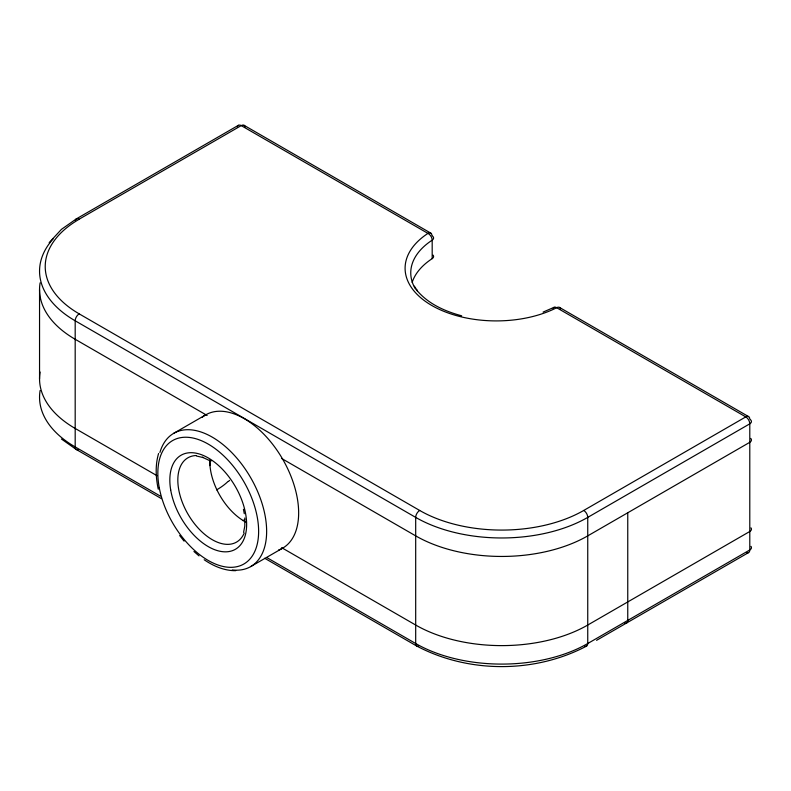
<?xml version="1.0" encoding="UTF-8"?>
<svg xmlns="http://www.w3.org/2000/svg" width="791" height="791" viewBox="0 0 791 791"><rect width="100%" height="100%" fill="white"/><g stroke="black" fill="none" stroke-linecap="round" stroke-linejoin="round"><path stroke-width="1.19" d="M209.852 459.937L209.991 465.573M158.586 453.49C155.155 465.088 155.738 477.497 158.269 489.214M243.588 532.333L244.805 526.055L244.805 517.996M49.18 242.639L61.431 229.37L76.351 218.88L238.407 125.314M228.451 481.501L229.578 480.345M211.464 460.619L209.823 461.598A48.666 28.1 60 0 0 246.011 522.169M173.743 433.3L205.759 414.82M250.707 566.593L282.713 548.114M78.082 449.703A5.656 3.263 -60 0 1 75.185 446.935L75.185 320.8A5.656 3.263 -60 0 1 79.189 313.869L419.695 510.462A115.97 66.958 0 0 0 583.728 510.452L745.794 416.897A5.656 3.263 -60 0 1 749.779 418.805M596.572 640.334L748.622 552.553M586.566 646.109C534.775 673.428 468.658 673.428 416.857 646.109L264.698 558.258M543.071 312.099L554.036 307.343M235.708 570.677C224.308 570.825 213.441 566.069 204.177 559.751M196.623 456.061L203.198 457.554L202.456 457.277L209.397 460.491M461.677 315.807C444.641 311.229 427.585 303.635 416.274 289.595L417.43 290.88L414.365 286.134M244.063 125.314L430.769 233.108M559.514 307.442L748.622 416.62M431.926 235.293A5.656 3.263 -60 0 0 427.941 233.385L241.235 125.601A5.656 3.263 60 0 0 237.3 127.104M207.133 415.463L75.185 339.28A121.656 70.241 0 0 1 40.114 282.842M281.616 458.464L415.69 535.873A121.656 70.241 0 0 0 587.743 535.873L749.789 442.307A5.656 3.263 0 0 0 750.738 438.412M157.122 475.757L75.185 428.455A121.656 70.241 0 0 1 40.114 372.017M281.616 547.639L415.69 625.038A121.656 70.241 0 0 0 587.743 625.038L749.789 531.483A5.656 3.263 0 0 0 750.985 527.874M160.306 496.076L75.185 446.935A121.656 70.241 0 0 1 40.114 390.497M266.715 557.517L415.69 643.518A5.656 3.263 -60 0 0 418.587 646.287M161.483 498.666L76.351 449.525L61.431 439.025M193.943 551.495L199.006 555.885M179.656 535.517L184.076 541.133M243.45 509.315L244.29 513.715M627.757 512.766L627.757 620.421A5.656 3.263 60 0 1 624.85 623.189M412.16 282.436A85.557 49.398 0 0 1 432.183 258.647L432.183 240.167A5.656 3.263 0 0 0 432.272 235.906M39.55 289.615L39.55 378.78M244.666 519.677A85.774 42.595 -6.2 0 1 242.985 520.646M228.085 481.412A69.124 36.257 -4.2 0 1 216.615 489.866M201.992 417.47A76.954 44.434 60 0 1 282.713 459.255A76.954 44.434 60 0 1 278.531 550.052M159.911 452.452A76.954 44.434 60 0 1 248.769 474.491A76.954 44.434 60 0 1 232.257 569.935M244.221 533.045A48.666 28.1 60 0 1 189.148 516.088A48.666 28.1 60 0 1 196.425 455.527M53.284 238.714A121.656 70.241 0 0 0 75.185 320.8L415.69 517.393A121.656 70.241 0 0 0 587.743 517.393L749.789 423.828A5.656 3.263 0 0 0 750.135 419.428M419.695 510.462A5.656 3.263 -60 0 0 415.69 517.393L415.69 643.518A121.656 70.241 0 0 0 587.743 643.518L749.789 549.963A5.656 3.263 0 0 0 750.985 546.354M583.738 510.462A5.656 3.263 60 0 1 587.743 517.393L587.743 643.518A5.656 3.263 60 0 1 584.846 646.287M433.102 255.147A5.656 3.263 0 0 1 432.183 258.647M415.374 288.873A85.557 49.398 0 0 1 432.183 240.167A5.656 3.461 56.8 0 0 427.941 233.385M427.951 233.394A91.222 52.661 0 0 0 431.807 305.494A91.222 52.661 0 0 0 556.676 307.719A5.656 3.263 -60 0 1 560.532 308.846M245.131 126.936A5.656 3.263 -60 0 0 241.235 125.601L79.189 219.156A5.656 3.263 60 0 0 75.343 220.284M553.206 308.361A5.656 3.055 63 0 1 556.686 307.719L745.794 416.897A5.656 3.263 60 0 1 749.789 423.828L749.789 549.963A5.656 3.263 60 0 1 746.684 552.672M79.199 313.859A115.832 66.869 0 0 1 79.199 219.236M159.238 487.612A71.269 41.152 60 0 0 242.946 564.507A71.269 41.152 60 0 0 222.508 454.716A71.269 41.152 60 0 0 159.238 487.612M170.698 489.955A54.312 31.353 60 0 0 234.017 550.012A54.312 31.353 60 0 0 219.977 466.828A54.312 31.353 60 0 0 170.698 489.955"/></g></svg>
